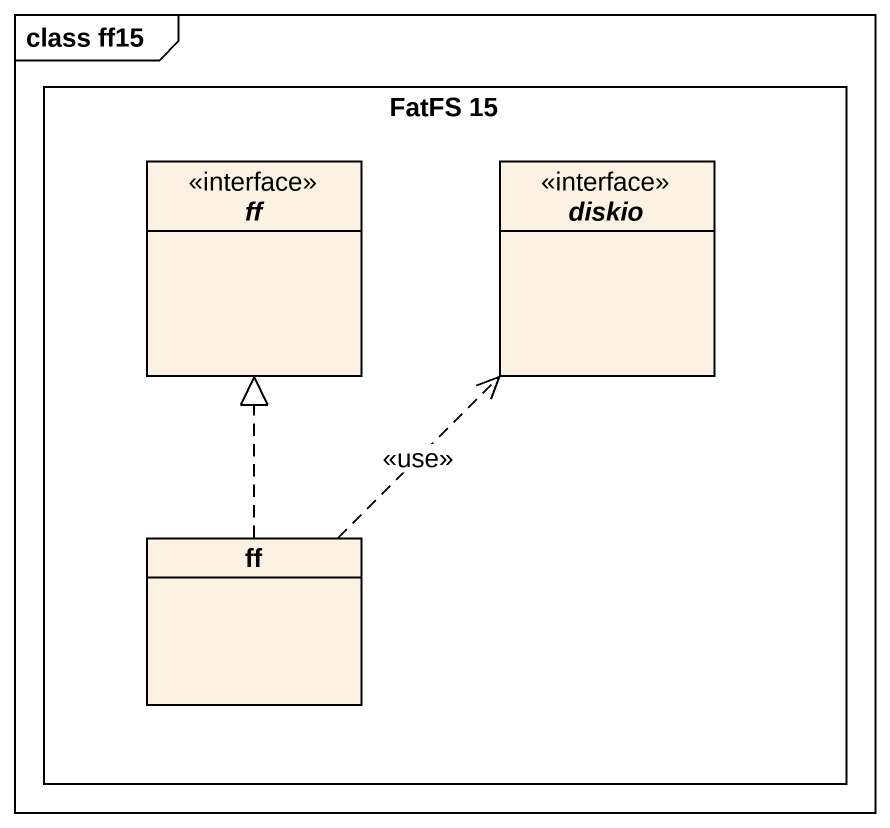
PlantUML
@startuml
mainframe class ff15
hide circle
hide empty members
rectangle "FatFS 15" as FatFS_15 {
  interface ff
  interface diskio
  class "ff" as ff_2
}
ff_2 .up.|> ff
ff_2 .up.> diskio : <<use>>
@enduml
